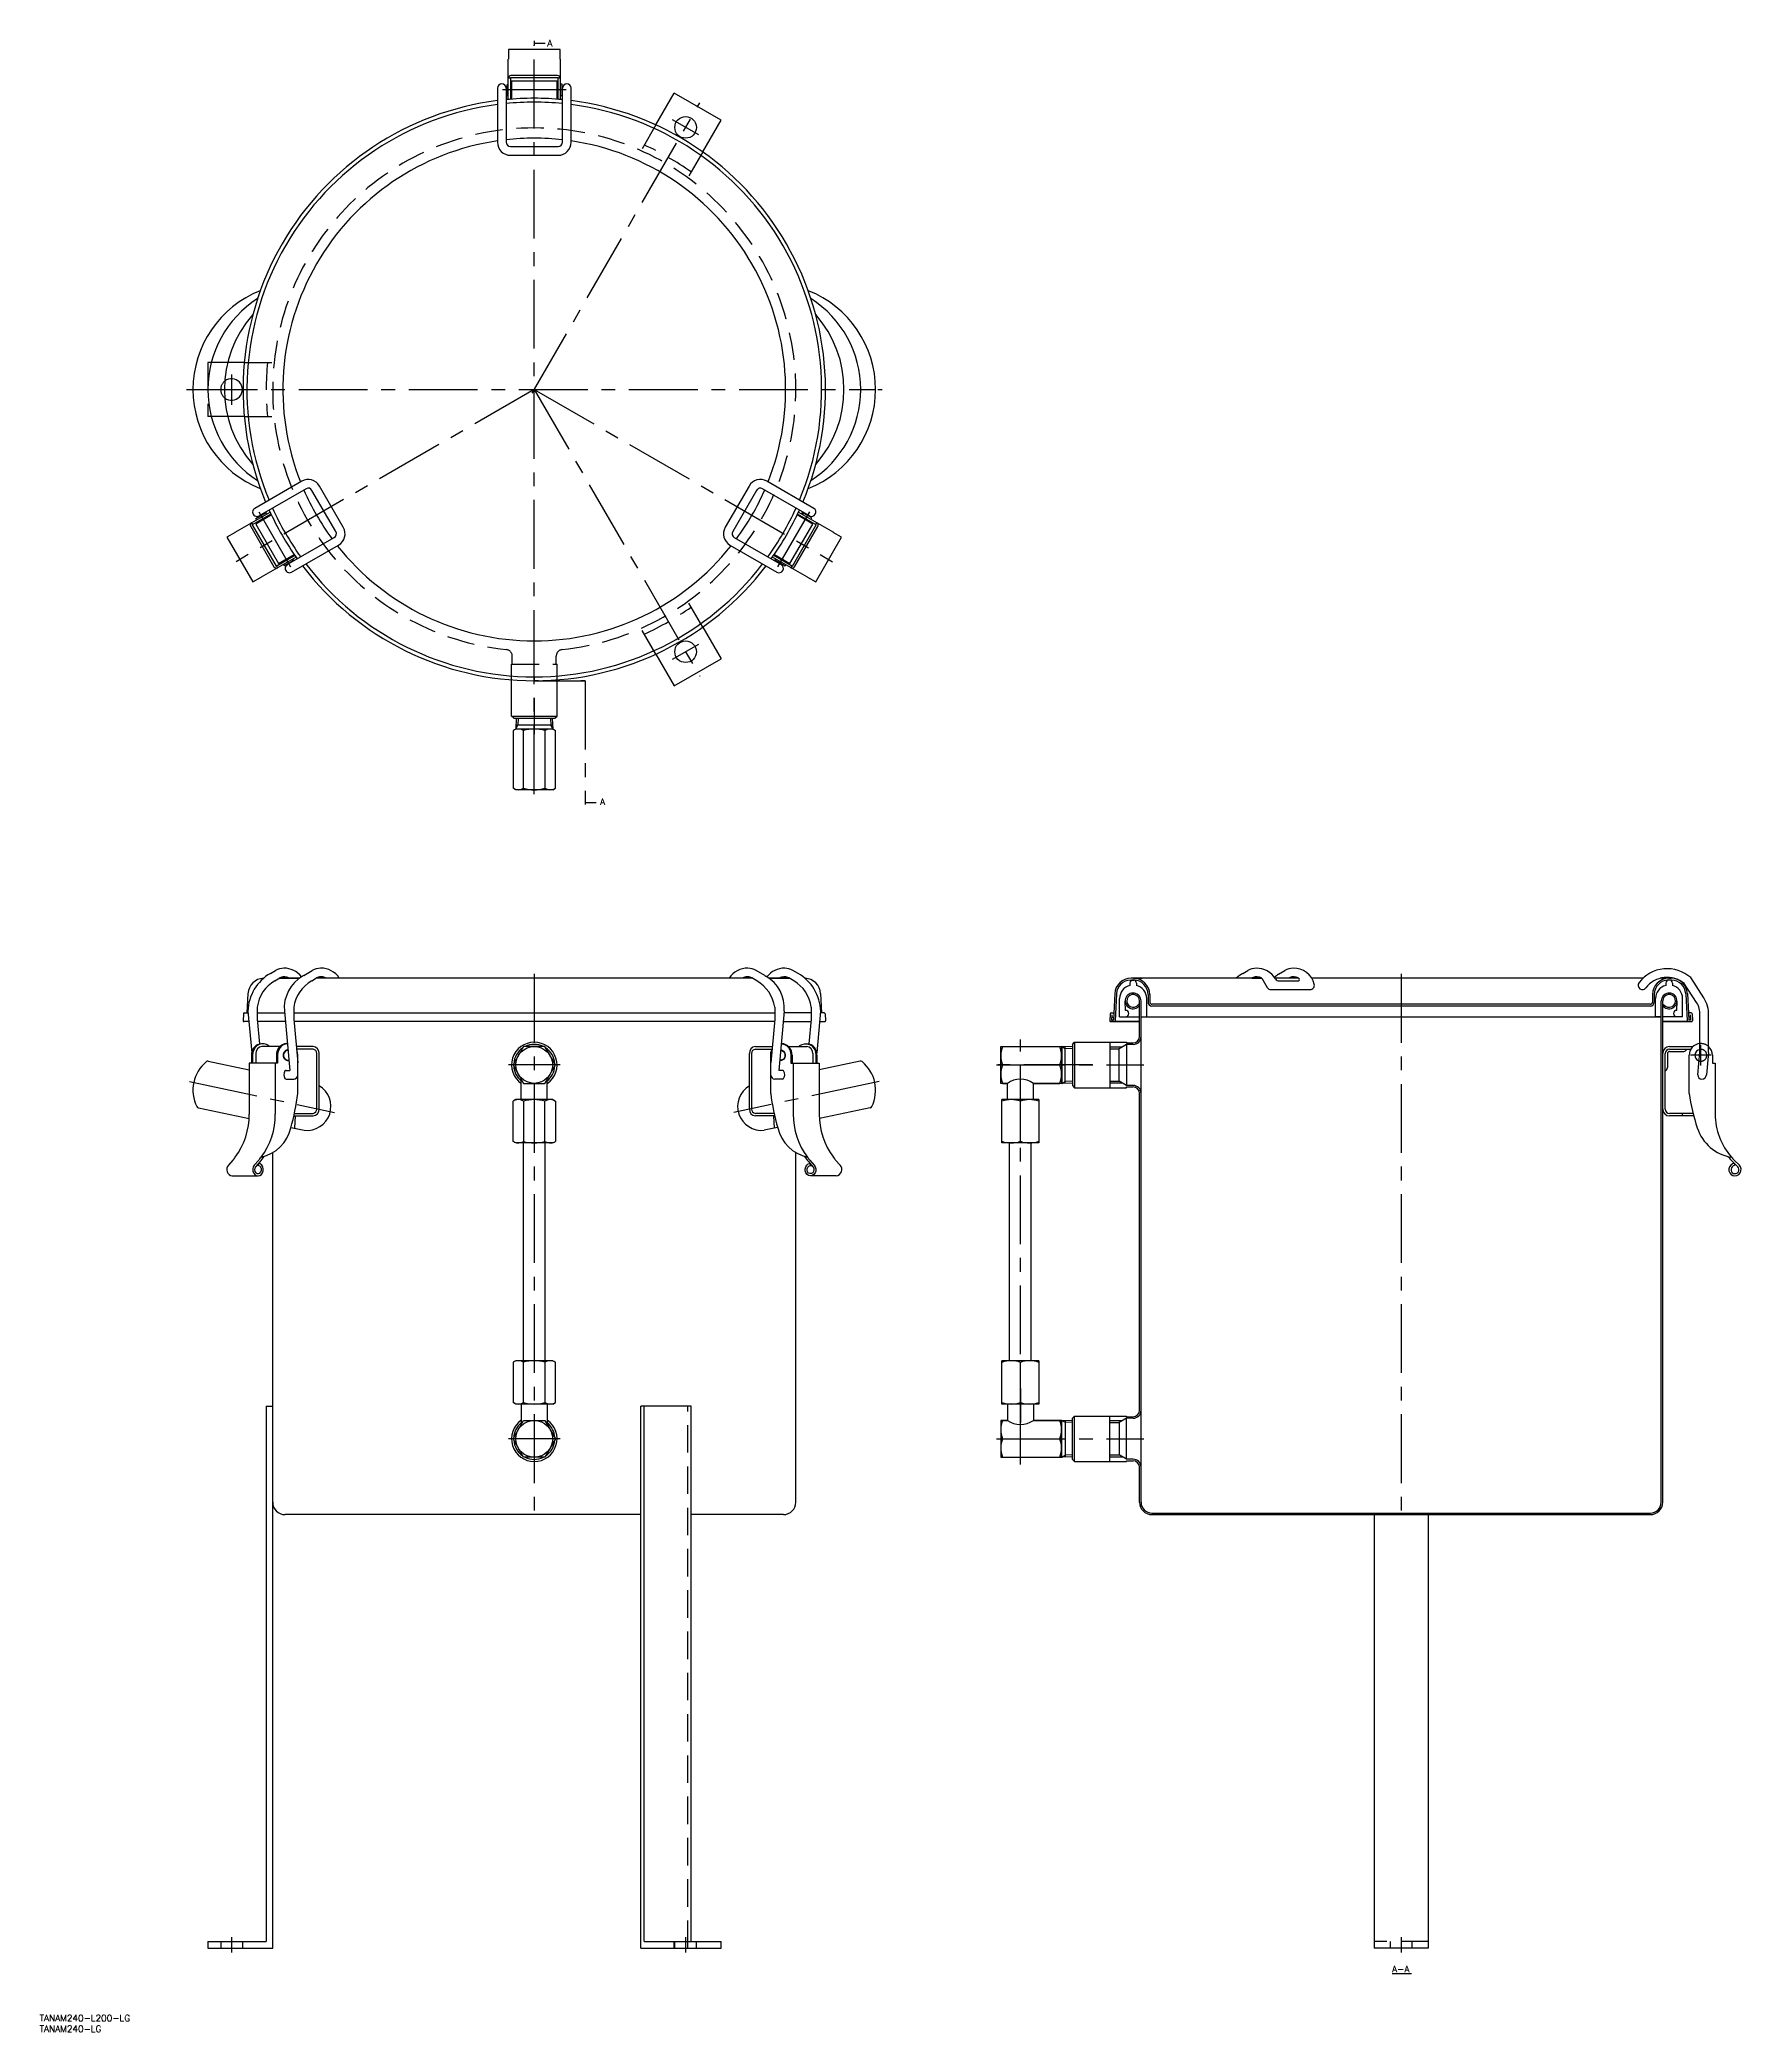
# Model space of a CAD drawing. Extents: x -228 to 557, y -758 to 161.
import ezdxf

# ---------------------------------------------------------------- set-up
doc = ezdxf.new("R2010")
doc.units = 0
doc.linetypes.add('CENTER', pattern=[50.8, 31.75, -6.35, 6.35, -6.35])
doc.linetypes.add('DASHED', pattern=[19.05, 12.7, -6.35])
doc.layers.get('0').update_dxf_attribs({"linetype": 'CONTINUOUS'})
doc.layers.add('CENTER', color=1, linetype='CENTER')
doc.styles.get("Standard").update_dxf_attribs({"font": 'txt.shx', "height": 3, "bigfont": 'bigfont.shx'})

# ---------------------------------------------------------------- blocks, each defined once
blk = doc.blocks.new('*U2')
at = {"color": 7, "linetype": 'CONTINUOUS'}
blk.add_line((395.85, -730.98), (404.85, -730.98), dxfattribs=at)
at = {"color": 137, "linetype": 'CONTINUOUS'}
blk.add_text('A-A', height=3, dxfattribs=at).set_placement((395.85, -730.38))

msp = doc.modelspace()

# ---------------------------------------------------------------- linework, layer by layer
at = {"color": 7, "linetype": 'CONTINUOUS'}
for p, q in [((11.9, 156.9), (-11.9, 156.9)), ((-11.9, 156.9), (-11.9, 152.46)), ((11.9, 152.46), (11.9, 156.9)), ((-12, 133.85), (-12, 152.46)), ((-11.9, 152.46), (-12, 152.46)), ((12, 152.46), (11.9, 152.46)), ((12, 152.46), (12, 133.85)), ((-17, 139.1), (-17, 114.1)), ((-12.7, 139.58), (-13.06, 139.58)), ((-13, 139.1), (-13, 114.1)), ((-12, 140.55), (-12.7, 140.55)), ((-12.7, 140.55), (-12.7, 136.05)), ((-11, 143.7), (-12, 143.7)), ((11, 143.9), (-11, 143.9)), ((-11, 143.9), (-11, 133.94)), ((-10.5, 140.3), (-11, 140.3)), ((10.75, 144.9), (-10.75, 144.9)), ((10.5, 142.3), (-10.5, 142.3)), ((-10.5, 142.3), (-10.5, 133.98)), ((10.5, 133.98), (10.5, 142.3)), ((11, 140.3), (10.5, 140.3)), ((11, 133.94), (11, 143.9)), ((12, 143.7), (11, 143.7)), ((12, 141.05), (12.7, 141.05)), ((12.7, 141.05), (12.7, 135.55)), ((12.7, 139.58), (13.06, 139.58)), ((13, 114.1), (13, 139.1)), ((17, 114.1), (17, 139.1)), ((-12, 135.58), (-13, 135.58)), ((-12.7, 136.05), (-12, 136.05)), ((-10.5, 136.3), (-11, 136.3)), ((11, 136.3), (10.5, 136.3)), ((12.7, 135.55), (12, 135.55)), ((12.7, 135.58), (13, 135.58)), ((56.08, 122.13), (64.52, 136.76)), ((86.18, 124.26), (64.52, 136.76)), ((77.73, 109.63), (86.18, 124.26)), ((-11, 112.1), (11, 112.1)), ((-11, 108.1), (11, 108.1)), ((-133.81, 12.5), (-141.41, 12.5)), ((-133.81, -12.5), (-141.41, -12.5)), ((-107.31, -42.33), (-128.96, -54.83)), ((-105.31, -45.79), (-126.96, -58.29)), ((-88.12, -63.58), (-99.12, -44.52)), ((99.12, -44.52), (88.12, -63.58)), ((126.96, -58.29), (105.31, -45.79)), ((128.96, -54.83), (107.31, -42.33)), ((-91.58, -65.58), (-102.58, -46.52)), ((102.58, -46.52), (91.58, -65.58)), ((-138.04, -65.84), (-121.92, -56.53)), ((-130.86, -63.14), (-120.11, -81.76)), ((-130.45, -61.46), (-129.95, -62.32)), ((-121.49, -57.44), (-130.12, -62.42)), ((-130.12, -62.42), (-119.12, -81.48)), ((-128.5, -59.53), (-123.74, -56.78)), ((-128.15, -60.13), (-128.5, -59.53)), ((-121.28, -57.9), (-128.49, -62.06)), ((-128.49, -62.06), (-117.99, -80.24)), ((-127.23, -58.79), (-127.41, -58.48)), ((-127, -60.62), (-126.75, -61.06)), ((-123.77, -56.79), (-123.92, -56.53)), ((-123.74, -56.78), (-123.39, -57.38)), ((-123.54, -58.62), (-123.29, -59.06)), ((117.99, -80.24), (128.49, -62.06)), ((119.12, -81.48), (130.12, -62.42)), ((120.11, -81.76), (130.86, -63.14)), ((128.49, -62.06), (121.28, -57.9)), ((130.12, -62.42), (121.49, -57.44)), ((121.92, -56.53), (138.04, -65.84)), ((123.29, -59.06), (123.54, -58.62)), ((123.42, -57.4), (123.92, -56.53)), ((124.17, -57.03), (123.82, -57.63)), ((128.07, -59.28), (124.17, -57.03)), ((126.75, -61.06), (127, -60.62)), ((127.23, -58.79), (127.41, -58.48)), ((127.72, -59.88), (128.07, -59.28)), ((129.95, -62.32), (130.45, -61.46)), ((-137.99, -65.92), (-141.83, -68.14)), ((-141.83, -68.14), (-129.93, -88.76)), ((-138.04, -65.84), (-137.99, -65.92)), ((-113.96, -80.81), (-92.31, -68.31)), ((-111.96, -84.27), (-90.31, -71.77)), ((90.31, -71.77), (111.96, -84.27)), ((92.31, -68.31), (113.96, -80.81)), ((129.93, -88.76), (141.83, -68.14)), ((141.83, -68.14), (137.99, -65.92)), ((-109.92, -77.32), (-126.04, -86.62)), ((-119.12, -81.48), (-110.49, -76.49)), ((-118.95, -81.38), (-118.45, -82.24)), ((-117.99, -80.24), (-110.78, -76.08)), ((-116.25, -79.24), (-116, -79.68)), ((-115.72, -80.67), (-115.37, -81.27)), ((-115.37, -81.27), (-111.47, -79.02)), ((-114.53, -80.79), (-114.35, -81.1)), ((-112.79, -77.24), (-112.54, -77.68)), ((-111.47, -79.02), (-111.82, -78.42)), ((-111.42, -78.18), (-110.92, -79.05)), ((126.04, -86.62), (109.92, -77.32)), ((110.49, -76.49), (119.12, -81.48)), ((110.78, -76.08), (117.99, -80.24)), ((111.07, -78.79), (110.92, -79.05)), ((111.04, -78.77), (111.39, -78.17)), ((115.8, -81.52), (111.04, -78.77)), ((112.54, -77.68), (112.79, -77.24)), ((114.53, -80.79), (114.35, -81.1)), ((116.15, -80.92), (115.8, -81.52)), ((116, -79.68), (116.25, -79.24)), ((118.45, -82.24), (118.95, -81.38)), ((-129.93, -88.76), (-126.09, -86.54)), ((-126.09, -86.54), (-126.04, -86.62)), ((126.04, -86.62), (126.09, -86.54)), ((126.09, -86.54), (129.93, -88.76)), ((77.73, -109.63), (86.18, -124.26)), ((56.08, -122.13), (64.52, -136.76)), ((64.52, -136.76), (86.18, -124.26)), ((-10.5, -150.7), (-10.5, -133.98)), ((10.5, -150.7), (10.5, -133.98)), ((-9.5, -151.7), (-10.5, -150.7)), ((-10.5, -150.7), (10.5, -150.7)), ((-9.5, -151.7), (9.5, -151.7)), ((-8.33, -151.7), (-8.5, -156.54)), ((8.44, -154.96), (-8.44, -154.96)), ((8.33, -151.7), (8.5, -156.54)), ((9.5, -151.7), (10.5, -150.7)), ((-8.58, -156.7), (-9.81, -157.41)), ((-9.81, -157.41), (-9.81, -183.99)), ((8.58, -156.7), (-8.58, -156.7)), ((-8.5, -156.7), (-8.5, -156.54)), ((-8.5, -156.54), (8.5, -156.54)), ((-4.91, -183.99), (-4.91, -157.41)), ((4.91, -157.41), (4.91, -183.99)), ((8.5, -156.7), (8.5, -156.54)), ((8.58, -156.7), (9.81, -157.41)), ((9.81, -183.99), (9.81, -157.41)), ((-8.58, -184.7), (-9.81, -183.99)), ((8.58, -184.7), (-8.58, -184.7)), ((8.58, -184.7), (9.81, -183.99)), ((-121.72, -269.41), (-119.36, -268.09)), ((-119.71, -272.86), (-117.44, -271.54)), ((-119.71, -272.86), (-117.44, -271.54)), ((-108.43, -271.68), (-117.66, -271.68)), ((-108.43, -271.68), (-117.66, -271.68)), ((-117.66, -271.68), (-108.43, -271.68)), ((-108.43, -271.68), (-117.66, -271.68)), ((-117.66, -271.68), (-108.43, -271.68)), ((-108.43, -271.68), (-117.66, -271.68)), ((-106.39, -270.38), (-106.91, -270.68)), ((-106.39, -270.38), (-106.91, -270.68)), ((-106.39, -270.38), (-102.45, -268.09)), ((-106.39, -270.38), (-102.45, -268.09)), ((-102.71, -272.86), (-100.44, -271.54)), ((-102.71, -272.86), (-100.44, -271.54)), ((100.58, -271.68), (-100.66, -271.68)), ((102.71, -272.86), (100.44, -271.54)), ((102.71, -272.86), (100.44, -271.54)), ((106.39, -270.38), (102.45, -268.09)), ((106.39, -270.38), (102.45, -268.09)), ((106.39, -270.38), (106.91, -270.68)), ((106.39, -270.38), (106.91, -270.68)), ((108.43, -271.68), (117.66, -271.68)), ((108.43, -271.68), (117.66, -271.68)), ((108.43, -271.68), (117.66, -271.68)), ((117.66, -271.68), (108.43, -271.68)), ((108.43, -271.68), (117.66, -271.68)), ((117.66, -271.68), (108.43, -271.68)), ((119.71, -272.86), (117.44, -271.54)), ((119.71, -272.86), (117.44, -271.54)), ((121.72, -269.41), (119.36, -268.09)), ((274.85, -273.98), (274.85, -274.98)), ((275.21, -272.48), (276.66, -272.48)), ((335.73, -271.68), (275.36, -271.68)), ((276.5, -271.68), (275.36, -271.68)), ((276.5, -271.68), (280.44, -271.68)), ((277.85, -273.98), (277.85, -274.98)), ((327.02, -269.41), (329.29, -268.09)), ((327.02, -269.41), (329.29, -268.09)), ((331.08, -271.68), (331.3, -271.54)), ((335.73, -271.68), (331.08, -271.68)), ((335.73, -271.68), (331.08, -271.68)), ((335.73, -271.68), (331.08, -271.68)), ((331.08, -271.68), (335.73, -271.68)), ((335.73, -271.68), (331.08, -271.68)), ((335.73, -271.68), (331.08, -271.68)), ((335.73, -271.68), (338.26, -275.92)), ((352.73, -271.68), (341.85, -271.68)), ((343.34, -269.8), (346.29, -268.09)), ((343.34, -269.8), (346.29, -268.09)), ((343.72, -272.9), (352.58, -272.9)), ((352.73, -271.68), (353, -272.14)), ((511.59, -271.68), (358.78, -271.68)), ((523.5, -271.68), (519.56, -271.68)), ((522.15, -273.98), (522.15, -274.98)), ((524.79, -272.48), (523.34, -272.48)), ((523.5, -271.68), (524.64, -271.68)), ((525.15, -273.98), (525.15, -274.98)), ((536.3, -282.82), (530.61, -274.06)), ((539.65, -280.64), (533.65, -271.4)), ((-132.13, -278.78), (-132.6, -287.68)), ((132.13, -278.78), (132.6, -287.68)), ((267.87, -278.78), (267.23, -290.88)), ((267.87, -278.78), (267.23, -290.88)), ((268.67, -278.82), (268.01, -291.29)), ((268.67, -278.82), (268.01, -291.29)), ((270.1, -289.48), (270.1, -281.04)), ((272.85, -286.48), (272.7, -282.25)), ((279.3, -284.28), (278.73, -283.86)), ((279.3, -298.53), (279.3, -281.81)), ((280, -513.48), (280, -282.13)), ((282.6, -289.47), (282.6, -281.04)), ((283.2, -279.17), (283.2, -282.67)), ((284, -279.18), (284, -282.68)), ((515, -283.68), (285, -283.68)), ((515, -284.48), (285, -284.48)), ((339.98, -276.9), (341.11, -276.9)), ((340.54, -276.9), (357.99, -276.9)), ((356.98, -276.9), (357.99, -276.9)), ((516, -279.18), (516, -282.68)), ((516.8, -279.17), (516.8, -282.67)), ((517.4, -289.47), (517.4, -281.04)), ((520, -513.48), (520, -282.13)), ((520.7, -513.48), (520.7, -282.13)), ((520.7, -284.28), (521.27, -283.86)), ((527.15, -286.48), (527.3, -282.25)), ((529.9, -289.48), (529.9, -281.04)), ((531.33, -278.82), (531.99, -291.29)), ((531.33, -278.82), (531.99, -291.29)), ((532.13, -278.78), (532.77, -290.88)), ((532.13, -278.78), (532.77, -290.88)), ((-134.22, -288.06), (-134.39, -291.26)), ((-131.7, -291.68), (-133.99, -291.68)), ((-133.82, -287.68), (-132.07, -287.68)), ((-132.15, -286.83), (-130.38, -306.02)), ((-127.82, -285), (-127.82, -290.55)), ((-127.82, -287.68), (-115.23, -287.68)), ((-127.82, -290.55), (-126.75, -302)), ((-114.86, -291.68), (-127.71, -291.68)), ((-115.3, -286.83), (-112.78, -314.19)), ((-110.97, -285), (-110.97, -290.55)), ((-110.97, -287.68), (111.08, -287.68)), ((-110.97, -290.55), (-109.09, -310.72)), ((110.78, -291.68), (-110.87, -291.68)), ((110.97, -290.55), (109.09, -310.72)), ((110.97, -285), (110.97, -290.55)), ((115.3, -286.83), (112.78, -314.19)), ((114.86, -291.68), (127.71, -291.68)), ((127.82, -287.68), (115.23, -287.68)), ((127.82, -290.55), (126.75, -302)), ((127.82, -285), (127.82, -290.55)), ((132.15, -286.83), (130.38, -306.02)), ((131.7, -291.68), (133.99, -291.68)), ((133.82, -287.68), (132.07, -287.68)), ((134.22, -288.06), (134.39, -291.26)), ((265.78, -288.06), (265.61, -291.26)), ((265.78, -288.06), (265.61, -291.26)), ((279.3, -291.68), (266.01, -291.68)), ((266.01, -291.68), (279.3, -291.68)), ((266.18, -287.68), (267.4, -287.68)), ((266.18, -287.68), (266.98, -287.68)), ((266.56, -288.48), (266.43, -290.88)), ((266.56, -288.48), (266.43, -290.88)), ((266.43, -290.88), (267.23, -290.88)), ((266.43, -290.88), (267.23, -290.88)), ((266.5, -289.68), (267.3, -289.68)), ((266.5, -289.68), (267.3, -289.68)), ((270.1, -289.48), (279.3, -289.48)), ((280, -289.47), (282.6, -289.47)), ((280, -289.48), (520, -289.48)), ((520, -289.47), (517.4, -289.47)), ((529.9, -289.48), (520.7, -289.48)), ((533.99, -291.68), (520.7, -291.68)), ((520.7, -291.68), (533.99, -291.68)), ((533.82, -287.68), (532.6, -287.68)), ((533.5, -289.68), (532.7, -289.68)), ((533.5, -289.68), (532.7, -289.68)), ((533.57, -290.88), (532.77, -290.88)), ((533.57, -290.88), (532.77, -290.88)), ((533.82, -287.68), (533.02, -287.68)), ((533.44, -288.48), (533.57, -290.88)), ((533.44, -288.48), (533.57, -290.88)), ((534.22, -288.06), (534.39, -291.26)), ((534.22, -288.06), (534.39, -291.26)), ((537.91, -305.81), (537.91, -288.62)), ((541.9, -305.95), (541.9, -288.76)), ((-117.38, -303.22), (-125.71, -303.22)), ((-102.05, -303.22), (-109.79, -303.22)), ((-4.91, -303.18), (-9.81, -311.68)), ((4.91, -303.18), (-4.91, -303.18)), ((9.81, -311.68), (4.91, -303.18)), ((102.05, -303.22), (109.79, -303.22)), ((117.38, -303.22), (125.71, -303.22)), ((215.3, -320.18), (215.3, -303.18)), ((215.3, -303.18), (243.46, -303.18)), ((243.3, -303.18), (243.3, -320.18)), ((243.46, -303.18), (243.46, -320.18)), ((248.3, -303.35), (243.46, -303.18)), ((245.04, -320.12), (245.04, -303.23)), ((248.3, -302.18), (249.3, -301.18)), ((248.3, -302.18), (248.3, -321.18)), ((249.3, -301.18), (273.3, -301.18)), ((249.3, -301.18), (249.3, -322.18)), ((265.61, -301.18), (265.61, -322.18)), ((273.3, -302.23), (269.88, -304.2)), ((273.3, -301.18), (273.3, -301.53)), ((273.3, -301.53), (276.3, -301.53)), ((276.3, -302.23), (273.3, -302.23)), ((273.3, -302.23), (273.3, -321.13)), ((523.9, -303.22), (534.67, -303.22)), ((-150.44, -309.91), (-131.49, -313.94)), ((-119.49, -310.82), (-131.49, -310.82)), ((-131.49, -310.82), (-131.49, -334.36)), ((-130.45, -307.22), (-130.45, -310.82)), ((-129.95, -307.22), (-129.95, -310.82)), ((-128.49, -306.42), (-128.49, -310.82)), ((-119.49, -310.82), (-119.49, -334.36)), ((-118.45, -310.82), (-119.49, -310.82)), ((-118.95, -307.22), (-118.95, -310.82)), ((-118.45, -307.22), (-118.45, -310.82)), ((-114.04, -309.56), (-113.2, -309.56)), ((-113.77, -309.47), (-113.21, -309.47)), ((-102.05, -304.42), (-109.68, -304.42)), ((-109.09, -324.82), (-109.09, -307.22)), ((-100.32, -332.02), (-100.32, -306.42)), ((-99.28, -332.02), (-99.28, -306.42)), ((-9.81, -311.68), (-4.91, -320.18)), ((4.91, -320.18), (9.81, -311.68)), ((99.28, -332.02), (99.28, -306.42)), ((100.32, -332.02), (100.32, -306.42)), ((102.05, -304.42), (109.68, -304.42)), ((109.09, -324.82), (109.09, -307.22)), ((114.04, -309.56), (113.2, -309.56)), ((113.77, -309.47), (113.21, -309.47)), ((118.45, -307.22), (118.45, -310.82)), ((118.45, -310.82), (119.49, -310.82)), ((118.95, -307.22), (118.95, -310.82)), ((119.49, -310.82), (119.49, -334.36)), ((119.49, -310.82), (131.49, -310.82)), ((128.49, -306.42), (128.49, -310.82)), ((129.95, -307.22), (129.95, -310.82)), ((130.45, -307.22), (130.45, -310.82)), ((150.44, -309.91), (131.49, -313.94)), ((131.49, -310.82), (131.49, -334.36)), ((216.01, -311.68), (242.59, -311.68)), ((265.61, -304.2), (269.88, -304.2)), ((269.88, -319.15), (269.88, -304.2)), ((520.7, -332.02), (520.7, -306.42)), ((521.9, -332.02), (521.9, -306.42)), ((522.9, -306.42), (522.9, -312.92)), ((523.9, -304.42), (533.68, -304.42)), ((523.9, -305.42), (530.4, -305.42)), ((532.9, -324.82), (532.9, -307.22)), ((536.85, -316.19), (537.91, -305.81)), ((541.9, -305.95), (540.85, -316.26)), ((543.7, -307.22), (543.7, -310.82)), ((543.7, -310.82), (544.9, -310.82)), ((544.9, -310.82), (544.9, -334.36)), ((-114.48, -318.19), (-111.02, -318.19)), ((-114.47, -314.19), (-112.78, -314.19)), ((-6, -327.68), (-6, -318.28)), ((-4.91, -320.18), (4.91, -320.18)), ((6, -327.68), (6, -318.28)), ((114.48, -318.19), (111.02, -318.19)), ((114.47, -314.19), (112.78, -314.19)), ((218.3, -320.18), (215.3, -320.18)), ((216.01, -320.18), (218.3, -320.18)), ((218.3, -327.68), (218.3, -320.18)), ((230.3, -327.68), (230.3, -320.18)), ((230.3, -320.18), (242.59, -320.18)), ((243.46, -320.18), (230.3, -320.18)), ((248.3, -320.01), (243.46, -320.18)), ((248.3, -321.18), (249.3, -322.18)), ((265.61, -319.15), (269.88, -319.15)), ((273.3, -321.13), (269.88, -319.15)), ((276.3, -321.13), (273.3, -321.13)), ((-8.58, -327.68), (-9.81, -328.39)), ((-9.81, -346.96), (-9.81, -328.39)), ((8.58, -327.68), (-8.58, -327.68)), ((-4.91, -328.39), (-4.91, -346.96)), ((4.91, -346.96), (4.91, -328.39)), ((8.58, -327.68), (9.81, -328.39)), ((9.81, -328.39), (9.81, -346.96)), ((215.8, -347.68), (215.8, -327.68)), ((232.8, -327.68), (215.8, -327.68)), ((224.3, -346.92), (224.3, -328.44)), ((232.8, -327.68), (232.8, -347.68)), ((249.3, -322.18), (273.3, -322.18)), ((273.3, -321.83), (276.3, -321.83)), ((273.3, -322.18), (273.3, -321.83)), ((279.3, -332.32), (279.3, -324.83)), ((279.3, -471.03), (279.3, -324.83)), ((-155.01, -331.43), (-131.54, -336.42)), ((-110.96, -335.22), (-102.05, -335.22)), ((-110.69, -334.02), (-102.05, -334.02)), ((-110.37, -335.22), (-110.67, -340.85)), ((110.69, -334.02), (102.05, -334.02)), ((110.96, -335.22), (102.05, -335.22)), ((110.37, -335.22), (110.67, -340.85)), ((155.01, -331.43), (131.54, -336.42)), ((534.75, -334.02), (523.9, -334.02)), ((535.06, -335.22), (523.9, -335.22)), ((529.7, -334.02), (529.7, -335.22)), ((-112.3, -340.51), (-106.15, -341.82)), ((-112.22, -340.52), (-106.15, -341.82)), ((-8.58, -347.68), (-9.81, -346.96)), ((8.58, -347.68), (-8.58, -347.68)), ((-5, -448.18), (-5, -347.68)), ((5, -448.18), (5, -347.68)), ((8.58, -347.68), (9.81, -346.96)), ((112.3, -340.51), (106.15, -341.82)), ((112.22, -340.52), (106.15, -341.82)), ((232.8, -347.68), (215.8, -347.68)), ((219.3, -448.18), (219.3, -347.68)), ((229.3, -448.18), (229.3, -347.68)), ((-139.05, -355.58), (-141.11, -357.96)), ((-138.04, -354.28), (-137.99, -354.28)), ((-127.15, -355.58), (-129.21, -357.96)), ((-126.53, -356.28), (-128.59, -358.66)), ((-127.33, -358.13), (-128.13, -358.13)), ((-127.26, -357.13), (-127.33, -358.13)), ((-127.26, -357.13), (-127.27, -357.13)), ((-126.04, -354.28), (-126.09, -354.28)), ((-120.7, -690.68), (-120.7, -352.11)), ((-120.7, -719.18), (-120.7, -352.16)), ((120.7, -513.48), (120.7, -352.16)), ((126.04, -354.28), (126.09, -354.28)), ((126.53, -356.28), (128.59, -358.66)), ((127.15, -355.58), (129.21, -357.96)), ((127.26, -357.13), (127.33, -358.13)), ((127.26, -357.13), (127.27, -357.13)), ((127.33, -358.13), (128.13, -358.13)), ((138.04, -354.28), (137.99, -354.28)), ((139.05, -355.58), (141.11, -357.96)), ((552.98, -356.28), (555.36, -358.66)), ((553.69, -355.58), (556.07, -357.96)), ((553.82, -357.13), (553.89, -358.13)), ((-139.36, -362.82), (-127.43, -362.82)), ((139.36, -362.82), (127.43, -362.82)), ((-8.58, -448.18), (-9.81, -448.89)), ((-9.81, -448.89), (-9.81, -467.46)), ((8.58, -448.18), (-8.58, -448.18)), ((-4.91, -467.46), (-4.91, -448.89)), ((4.91, -448.89), (4.91, -467.46)), ((8.58, -448.18), (9.81, -448.89)), ((9.81, -467.46), (9.81, -448.89)), ((215.8, -468.18), (215.8, -448.18)), ((232.8, -448.18), (215.8, -448.18)), ((224.3, -467.42), (224.3, -448.94)), ((232.8, -448.18), (232.8, -468.18)), ((-8.58, -468.18), (-9.81, -467.46)), ((8.58, -468.18), (-8.58, -468.18)), ((-6, -468.18), (-6, -477.57)), ((6, -468.18), (6, -477.57)), ((8.58, -468.18), (9.81, -467.46)), ((232.8, -468.18), (215.8, -468.18)), ((218.3, -468.18), (218.3, -475.68)), ((230.3, -468.18), (230.3, -475.68)), ((-123.7, -469.18), (-123.7, -716.18)), ((-123.7, -469.18), (-120.7, -469.18)), ((-9.81, -484.18), (-4.91, -475.68)), ((-4.91, -475.68), (4.91, -475.68)), ((4.91, -475.68), (9.81, -484.18)), ((49.2, -719.18), (49.2, -469.18)), ((72.39, -469.18), (49.2, -469.18)), ((50.74, -716.18), (50.74, -469.18)), ((72.39, -716.18), (72.39, -469.18)), ((215.3, -475.68), (215.3, -492.68)), ((218.3, -475.68), (215.3, -475.68)), ((216.01, -475.68), (218.3, -475.68)), ((230.3, -475.68), (242.59, -475.68)), ((243.46, -475.68), (230.3, -475.68)), ((243.3, -475.68), (243.3, -492.68)), ((243.3, -475.68), (243.3, -492.68)), ((243.3, -475.68), (243.3, -492.68)), ((243.3, -492.68), (243.3, -475.68)), ((243.3, -492.68), (243.3, -475.68)), ((243.46, -492.68), (243.46, -475.68)), ((248.3, -475.85), (243.46, -475.68)), ((243.46, -492.68), (243.46, -475.68)), ((248.3, -475.85), (243.46, -475.68)), ((245.04, -475.73), (245.04, -492.62)), ((245.04, -475.73), (245.04, -492.62)), ((248.3, -474.68), (249.3, -473.68)), ((248.3, -493.68), (248.3, -474.68)), ((248.3, -493.68), (248.3, -474.68)), ((249.3, -473.68), (273.3, -473.68)), ((249.3, -494.68), (249.3, -473.68)), ((265.61, -494.68), (265.61, -473.68)), ((265.61, -476.7), (269.88, -476.7)), ((273.3, -474.73), (269.88, -476.7)), ((269.88, -476.7), (269.88, -491.65)), ((273.3, -473.68), (273.3, -474.03)), ((273.3, -474.03), (276.3, -474.03)), ((276.3, -474.73), (273.3, -474.73)), ((273.3, -493.63), (273.3, -474.73)), ((-4.91, -492.68), (-9.81, -484.18)), ((9.81, -484.18), (4.91, -492.68)), ((216.01, -484.18), (242.59, -484.18)), ((4.91, -492.68), (-4.91, -492.68)), ((215.3, -492.68), (243.46, -492.68)), ((248.3, -492.51), (243.46, -492.68)), ((248.3, -492.51), (243.46, -492.68)), ((248.3, -493.68), (249.3, -494.68)), ((249.3, -494.68), (273.3, -494.68)), ((265.61, -491.65), (269.88, -491.65)), ((273.3, -493.63), (269.88, -491.65)), ((276.3, -493.63), (273.3, -493.63)), ((273.3, -494.33), (276.3, -494.33)), ((273.3, -494.68), (273.3, -494.33)), ((279.3, -513.48), (279.3, -497.33)), ((49.2, -519.18), (-115, -519.18)), ((115, -519.18), (72.39, -519.18)), ((285, -518.48), (515, -518.48)), ((285, -519.18), (515, -519.18)), ((387.5, -519.18), (387.5, -719.18)), ((412.5, -519.18), (412.5, -719.18)), ((-150.7, -716.18), (-123.7, -716.18)), ((-150.7, -716.18), (-150.7, -719.18)), ((50.74, -716.18), (86.18, -716.18)), ((64.52, -719.18), (64.52, -716.18)), ((86.18, -719.18), (86.18, -716.18)), ((-150.7, -719.18), (-120.7, -719.18)), ((49.2, -719.18), (86.18, -719.18)), ((412.5, -719.18), (387.5, -719.18))]:
    msp.add_line(p, q, dxfattribs=at)
at = {"color": 3, "linetype": 'DASHED'}
for p, q in [((56.08, 122.13), (49.2, 110.22)), ((77.73, 109.63), (70.85, 97.72)), ((-150.7, 12.5), (-150.7, -12.5)), ((-141.41, 12.5), (-150.7, 12.5)), ((-133.81, 12.5), (-120.05, 12.5)), ((-141.41, -12.5), (-150.7, -12.5)), ((-133.81, -12.5), (-120.05, -12.5)), ((77.73, -109.63), (70.85, -97.72)), ((56.08, -122.13), (49.2, -110.22)), ((-10.5, -133.98), (-10.5, -126.7)), ((-10.5, -126.7), (10.5, -126.7)), ((-10.15, -126.7), (-10.15, -123)), ((10.15, -126.7), (10.15, -123)), ((10.5, -133.98), (10.5, -126.7)), ((-8.5, -156.54), (-7.59, -154.96)), ((-7.47, -151.7), (-7.59, -154.96)), ((7.48, -151.7), (7.59, -154.96)), ((8.5, -156.54), (7.59, -154.96)), ((243.46, -303.18), (245.04, -304.09)), ((265.61, -303.35), (271.36, -303.35)), ((248.3, -304.2), (245.04, -304.09)), ((243.46, -320.18), (245.04, -319.27)), ((248.3, -319.15), (245.04, -319.27)), ((271.36, -320.01), (265.61, -320.01)), ((70.85, -719.18), (70.85, -469.18)), ((243.46, -475.68), (245.04, -476.59)), ((243.46, -475.68), (245.04, -476.59)), ((248.3, -476.7), (245.04, -476.59)), ((248.3, -476.7), (245.04, -476.59)), ((271.36, -475.85), (265.61, -475.85)), ((243.46, -492.68), (245.04, -491.77)), ((243.46, -492.68), (245.04, -491.77)), ((248.3, -491.65), (245.04, -491.77)), ((248.3, -491.65), (245.04, -491.77)), ((265.61, -492.51), (271.36, -492.51)), ((-144.7, -716.18), (-144.7, -719.18)), ((-134.7, -716.18), (-134.7, -719.18)), ((64.85, -719.18), (64.85, -716.18)), ((74.85, -719.18), (74.85, -716.18)), ((412.5, -716.18), (387.5, -716.18)), ((395, -716.18), (395, -719.18)), ((405, -716.18), (405, -719.18))]:
    msp.add_line(p, q, dxfattribs=at)
at = {"color": 7, "linetype": 'CONTINUOUS', "flags": 128}
for points in [[(-122.13, -303.22), (-122.61, -302.78), (-123.61, -302.17), (-124.71, -301.86), (-125.84, -301.86), (-126.93, -302.17), (-127.93, -302.78), (-128.77, -303.64), (-129.41, -304.71), (-129.81, -305.93), (-129.95, -307.22)], [(-113.93, -301.74), (-115.43, -302.17), (-116.43, -302.78), (-117.27, -303.64), (-117.91, -304.71), (-118.31, -305.93), (-118.45, -307.22)], [(113.93, -301.74), (115.43, -302.17), (116.43, -302.78), (117.27, -303.64), (117.91, -304.71), (118.31, -305.93), (118.45, -307.22)], [(122.13, -303.22), (122.61, -302.78), (123.61, -302.17), (124.71, -301.86), (125.84, -301.86), (126.93, -302.17), (127.93, -302.78), (128.77, -303.64), (129.41, -304.71), (129.81, -305.93), (129.95, -307.22)], [(-113.64, -304.84), (-114.34, -304.91), (-115.02, -305.31), (-115.54, -305.96), (-115.81, -306.78), (-115.81, -307.66), (-115.54, -308.48), (-115.02, -309.14), (-114.34, -309.53), (-114.04, -309.56)], [(-113.63, -304.95), (-114.3, -305.06), (-114.95, -305.43), (-115.43, -306.04), (-115.69, -306.81), (-115.69, -307.63), (-115.43, -308.41), (-114.95, -309.02), (-114.3, -309.39), (-113.77, -309.47)], [(-109.09, -307.22), (-109.23, -305.93), (-109.63, -304.71), (-109.66, -304.67)], [(109.09, -307.22), (109.23, -305.93), (109.63, -304.71), (109.66, -304.67)], [(113.63, -304.95), (114.3, -305.06), (114.95, -305.43), (115.43, -306.04), (115.69, -306.81), (115.69, -307.63), (115.43, -308.41), (114.95, -309.02), (114.3, -309.39), (113.77, -309.47)], [(113.64, -304.84), (114.34, -304.91), (115.02, -305.31), (115.54, -305.96), (115.81, -306.78), (115.81, -307.66), (115.54, -308.48), (115.02, -309.14), (114.34, -309.53), (114.04, -309.56)], [(-129.21, -357.96), (-129.69, -358.74), (-129.91, -359.66), (-129.86, -360.62), (-129.54, -361.51), (-128.98, -362.22), (-128.25, -362.67), (-127.43, -362.82), (-126.61, -362.65), (-125.89, -362.17), (-125.35, -361.44), (-125.04, -360.55), (-125.02, -359.59), (-125.26, -358.67), (-125.76, -357.9), (-126.45, -357.37), (-127.26, -357.13)], [(-128.59, -358.66), (-128.96, -359.3), (-129.06, -360.06), (-128.89, -360.8), (-128.48, -361.4), (-127.89, -361.75), (-127.23, -361.8), (-126.61, -361.54), (-126.13, -361.01), (-125.88, -360.3), (-125.9, -359.54), (-126.19, -358.85), (-126.69, -358.35), (-127.33, -358.13)], [(129.21, -357.96), (129.69, -358.74), (129.91, -359.66), (129.86, -360.62), (129.54, -361.51), (128.98, -362.22), (128.25, -362.67), (127.43, -362.82), (126.61, -362.65), (125.89, -362.17), (125.35, -361.44), (125.04, -360.55), (125.02, -359.59), (125.26, -358.67), (125.76, -357.9), (126.45, -357.37), (127.26, -357.13)], [(128.59, -358.66), (128.96, -359.3), (129.06, -360.06), (128.89, -360.8), (128.48, -361.4), (127.89, -361.75), (127.23, -361.8), (126.61, -361.54), (126.13, -361.01), (125.88, -360.3), (125.9, -359.54), (126.19, -358.85), (126.69, -358.35), (127.33, -358.13)]]:
    msp.add_lwpolyline(points, dxfattribs=at)
at = {"color": 7}
for points in [[(0, 159.9, 0), (5, 159.9, 0)], [(23.51, -190.55, 0), (28.51, -190.55, 0)]]:
    msp.add_polyline3d(points, dxfattribs=at)
at = {"color": 7, "linetype": 'CONTINUOUS'}
for centre, radius in [((69.85, 120.98), 5), ((69.85, -120.98), 5), ((0, -311.68), 8.5), ((0, -484.18), 8.5)]:
    msp.add_circle(centre, radius, dxfattribs=at)
for centre, radius, start, end in [((-15, 139.1), 2, 360, 180), ((-10.75, 143.65), 1.25, 90, 180), ((10.75, 143.65), 1.25, 0, 90), ((15, 139.1), 2, 0, 180), ((0, 0), 134.39, 97.26735, 202.73265), ((0, 0), 132.6, 97.36601, 202.63399), ((0, 0), 134.39, 84.44882, 95.55118), ((0, 0), 132.6, 84.37363, 95.62637), ((0, 0), 134.39, 337.26735, 82.73265), ((0, 0), 132.6, 337.36601, 82.63399), ((0, 0), 116, 98.42715, 201.57285), ((-11, 114.1), 6, 180, 270), ((0, 0), 116, 83.5654, 96.4346), ((-11, 114.1), 2, 180, 270), ((11, 114.1), 2, 270, 0), ((11, 114.1), 6, 270, 0), ((0, 0), 116, 338.42715, 81.57285), ((-108.49, 0), 49.01, 111.44449, 248.55551), ((-100.85, 0), 49.79, 122.58691, 237.41309), ((108.49, 0), 49.01, 291.44449, 68.55551), ((100.85, 0), 49.79, 302.58691, 57.41309), ((-90.53, 0), 52.39, 138.63332, 221.36668), ((90.53, 0), 52.39, 318.63332, 41.36668), ((-139.7, 0), 5, 232.06093, 127.93907), ((-104.31, -47.52), 6, 30, 120), ((-104.31, -47.52), 2, 30, 120), ((104.31, -47.52), 6, 60, 150), ((104.31, -47.52), 2, 60, 150), ((-127.96, -56.56), 2, 120, 300), ((0, 0), 132.6, 204.37363, 215.62637), ((0, 0), 116, 203.5654, 216.4346), ((0, 0), 116, 323.5654, 336.4346), ((0, 0), 132.6, 324.37363, 335.62637), ((127.96, -56.56), 2, 240, 60), ((-129.78, -62.52), 1.25, 120, 210), ((0, 0), 134.39, 204.44882, 215.55118), ((-93.31, -66.58), 6, 300, 30), ((93.31, -66.58), 6, 150, 240), ((0, 0), 134.39, 324.44882, 335.55118), ((129.78, -62.52), 1.25, 330, 60), ((-93.31, -66.58), 2, 300, 30), ((0, 0), 116, 218.42715, 321.57285), ((93.31, -66.58), 2, 150, 240), ((-119.03, -81.13), 1.25, 210, 300), ((-112.96, -82.54), 2, 120, 300), ((0, 0), 134.39, 217.26735, 322.73265), ((0, 0), 132.6, 217.36601, 322.63399), ((112.96, -82.54), 2, 240, 60), ((119.03, -81.13), 1.25, 240, 330), ((-7.38, -161.35), 4.65, 57.79693, 114.01229), ((0, -173.91), 17.21, 73.43184, 106.56816), ((7.38, -161.35), 4.65, 65.98771, 122.20307), ((-7.38, -180.05), 4.65, 245.98771, 302.20307), ((0, -167.49), 17.21, 253.43184, 286.56816), ((7.38, -180.05), 4.65, 237.79693, 294.01229), ((-111.17, -287.56), 21, 120.16668, 177.99218), ((-124.64, -279.18), 7.5, 92.01557, 177), ((-111.57, -287.08), 16.39, 119.79371, 172.70919), ((-115.52, -274.7), 7.65, 90, 120.16668), ((-115.52, -274.7), 7.65, 90, 120.16668), ((-115.6, -274.7), 3.65, 90, 120.16668), ((-115.6, -274.7), 3.65, 90, 120.16668), ((-115.31, -277.02), 9.97, 37.35924, 91.65657), ((-115.59, -278.47), 7.42, 75.14587, 90.06278), ((-98.37, -285.38), 17, 120.16668, 184.88887), ((-114.91, -274.28), 3.22, 53.90402, 67.80231), ((-114.91, -274.28), 3.22, 53.90402, 67.80231), ((-94.17, -287.56), 17, 120.16668, 171.34675), ((-98.6, -274.7), 7.65, 90, 120.16668), ((-98.6, -274.7), 7.65, 90, 120.16668), ((-98.6, -274.7), 3.65, 90, 120.16668), ((-98.6, -274.7), 3.65, 90, 120.16668), ((-98.24, -276.76), 9.72, 31.53975, 92.15624), ((-98.12, -274.82), 3.8, 67.9322, 97.27645), ((-97.91, -274.28), 3.22, 53.90402, 67.80231), ((-97.91, -274.28), 3.22, 53.90402, 67.80231), ((98.24, -276.76), 9.72, 87.84376, 148.46025), ((97.91, -274.28), 3.22, 112.19769, 126.09598), ((97.91, -274.28), 3.22, 112.19769, 126.09598), ((98.12, -274.82), 3.8, 82.72355, 112.0678), ((98.6, -274.7), 7.65, 59.83332, 90), ((98.6, -274.7), 7.65, 59.83332, 90), ((98.6, -274.7), 3.65, 59.83332, 90), ((98.6, -274.7), 3.65, 59.83332, 90), ((94.17, -287.56), 17, 8.65325, 59.83332), ((98.37, -285.38), 17, 355.11113, 59.83332), ((115.31, -277.02), 9.97, 88.34343, 142.64076), ((114.91, -274.28), 3.22, 112.19769, 126.09598), ((114.91, -274.28), 3.22, 112.19769, 126.09598), ((115.59, -278.47), 7.42, 89.93722, 104.85413), ((115.52, -274.7), 7.65, 59.83332, 90), ((115.52, -274.7), 7.65, 59.83332, 90), ((115.6, -274.7), 3.65, 59.83332, 90), ((115.6, -274.7), 3.65, 59.83332, 90), ((111.57, -287.08), 16.39, 7.29081, 60.20629), ((111.17, -287.56), 21, 2.00782, 59.83332), ((124.64, -279.18), 7.5, 3, 87.98443), ((275.36, -279.18), 7.5, 90, 177), ((275.35, -279.17), 6.69, 91.24066, 177.01762), ((276.35, -281.04), 6.25, 103.88654, 180), ((276.35, -273.98), 1.5, 0, 180), ((276.5, -279.18), 7.5, 0, 90), ((276.5, -279.17), 6.7, 359.98399, 88.68741), ((276.35, -281.04), 6.25, 0, 76.11346), ((337.58, -287.56), 21, 120.16668, 130.84814), ((333.14, -274.7), 7.65, 90, 120.16668), ((333.14, -274.7), 7.65, 90, 120.16668), ((333.14, -274.7), 3.65, 90, 120.16668), ((333.14, -274.7), 3.65, 90, 120.16668), ((333.43, -277.02), 9.97, 30.74493, 91.65657), ((333.15, -278.47), 7.42, 75.14587, 90.06278), ((333.83, -274.28), 3.22, 53.90402, 67.80231), ((333.83, -274.28), 3.22, 53.90402, 67.80231), ((352.76, -282.69), 15.96, 126.17646, 134.42235), ((343.72, -270.9), 2, 210.74493, 270), ((350.14, -274.7), 7.65, 90, 120.16668), ((350.14, -274.7), 7.65, 90, 120.16668), ((350.14, -274.7), 3.65, 90, 124.08956), ((350.14, -274.7), 3.65, 90, 120.16668), ((350.5, -276.76), 9.72, 13.95387, 92.15624), ((350.15, -278.47), 7.42, 75.14587, 90.06278), ((350.83, -274.28), 3.22, 53.90402, 67.80231), ((350.83, -274.28), 3.22, 53.90402, 67.80231), ((352.58, -272.4), 0.5, 270, 30.7905), ((357.99, -274.9), 2, 270, 13.95387), ((511.37, -274.9), 2, 142.69836, 322.69836), ((522.77, -283.59), 16.34, 48.25798, 142.69836), ((522.77, -283.59), 12.34, 50.57518, 142.69836), ((523.5, -279.18), 7.5, 90, 180), ((523.5, -279.17), 6.7, 91.31259, 180.01601), ((523.65, -281.04), 6.25, 103.88654, 180), ((523.65, -273.98), 1.5, 0, 180), ((524.64, -279.18), 7.5, 3, 90), ((524.65, -279.17), 6.69, 2.98238, 88.75934), ((523.65, -281.04), 6.25, 0, 76.11346), ((276.35, -282.13), 3.65, 0, 323.9223), ((276.35, -282.13), 2.95, 0, 323.9223), ((285, -282.68), 1.8, 180, 270), ((285, -282.68), 1, 180, 270), ((339.98, -274.9), 2, 210.7905, 270), ((515, -282.68), 1, 270, 0), ((515, -282.68), 1.8, 270, 0), ((523.65, -282.13), 3.65, 216.0777, 180), ((523.65, -282.13), 2.95, 216.0777, 180), ((527.91, -288.27), 10, 358, 33), ((527.91, -288.27), 14, 358, 33), ((-133.99, -291.28), 0.4, 177, 270), ((-133.82, -288.08), 0.4, 90, 177), ((133.82, -288.08), 0.4, 3, 90), ((133.99, -291.28), 0.4, 270, 3), ((266.01, -291.28), 0.4, 177, 270), ((266.01, -291.28), 0.4, 177, 270), ((266.18, -288.08), 0.4, 90, 177), ((266.18, -288.08), 0.4, 90, 177), ((266.98, -288.08), 0.4, 357, 90), ((266.98, -288.08), 0.4, 357, 90), ((267.61, -291.28), 0.4, 270, 357), ((267.61, -291.28), 0.4, 270, 357), ((272.85, -287.98), 1.5, 270, 90), ((527.15, -287.98), 1.5, 90, 270), ((532.39, -291.28), 0.4, 183, 270), ((532.39, -291.28), 0.4, 183, 270), ((533.02, -288.08), 0.4, 90, 183), ((533.02, -288.08), 0.4, 90, 183), ((533.82, -288.08), 0.4, 3, 90), ((533.82, -288.08), 0.4, 3, 90), ((533.99, -291.28), 0.4, 270, 3), ((533.99, -291.28), 0.4, 270, 3), ((-125.41, -306.89), 5.05, 94.80909, 183.76664), ((-125.48, -306.22), 3.01, 94.40195, 183.81126), ((-113.85, -306.91), 5.11, 93.59496, 183.49034), ((-102.28, -306.22), 3.01, 356.18874, 85.59805), ((0, -311.68), 10.5, 304.8499, 235.1501), ((0, -311.68), 9.5, 63.47465, 116.52535), ((102.28, -306.22), 3.01, 94.40195, 183.81126), ((113.85, -306.91), 5.11, 356.50966, 86.40504), ((125.48, -306.22), 3.01, 356.18874, 85.59805), ((125.41, -306.89), 5.05, 356.23336, 85.19091), ((228.3, -307.43), 13, 160.9128, 199.0872), ((230.3, -307.43), 13, 340.9128, 19.0872), ((276.3, -298.53), 3, 270, 0), ((276.3, -298.53), 3.7, 270, 0), ((523.9, -306.42), 3.2, 90, 180), ((538.3, -307.22), 5.4, 94.18678, 180), ((538.3, -307.22), 5.4, 0, 48.14242), ((-140.46, -323.28), 17.04, 129.41991, 206.58009), ((-150.65, -310.89), 1, 78, 129.41991), ((-102.19, -306.3), 1.88, 356.18874, 85.59805), ((0, -311.68), 9.5, 123.47465, 176.52535), ((0, -311.68), 9.5, 183.47465, 230.83329), ((0, -311.68), 9.5, 3.47465, 56.52535), ((0, -311.68), 9.5, 309.16671, 356.52535), ((102.19, -306.3), 1.88, 94.40195, 183.81126), ((150.65, -310.89), 1, 50.58009, 102), ((140.46, -323.28), 17.04, 333.41991, 50.58009), ((228.3, -315.93), 13, 160.9128, 199.0872), ((230.3, -315.93), 13, 340.9128, 19.0872), ((523.9, -306.42), 2, 90, 180), ((523.9, -306.42), 1, 90, 180), ((530.4, -303.92), 1.5, 270, 340.52878), ((538.3, -307.22), 2.75, 98.24241, 252.98043), ((-112.61, -316.15), 2.98, 144.80751, 215.80042), ((-114.48, -314.98), 0.786, 88.89007, 135.72682), ((-114.4, -317.41), 0.786, 217.55629, 264.39303), ((-111.09, -316.19), 2, 272, 355.11113), ((-104.9, -330.82), 11.07, 263.52848, 59.48675), ((104.9, -330.82), 11.07, 120.51325, 276.47152), ((111.09, -316.19), 2, 184.88887, 268), ((114.48, -314.98), 0.786, 44.27318, 91.10993), ((114.4, -317.41), 0.786, 275.60697, 322.44371), ((112.61, -316.15), 2.98, 324.19958, 35.19249), ((224.3, -328.74), 10.46, 54.9911, 125.0089), ((276.3, -324.83), 3.7, 0, 90), ((521.4, -312.92), 1.5, 289.47122, 0), ((538.85, -316.19), 2, 180, 358), ((-154.81, -330.45), 1, 206.58009, 258), ((-221.24, -310.06), 113.12, 344.264, 352.50048), ((-7.38, -332.32), 4.65, 57.79693, 114.01229), ((0, -344.89), 17.21, 73.43184, 106.56816), ((7.38, -332.32), 4.65, 65.98771, 122.20307), ((221.24, -310.06), 113.12, 187.49952, 195.736), ((154.81, -330.45), 1, 282, 333.41991), ((220.05, -339.95), 12.28, 69.74384, 110.25616), ((228.55, -339.95), 12.28, 69.74384, 110.25616), ((276.3, -324.83), 3, 0, 90), ((631.76, -309.76), 100, 188.66376, 198.04573), ((-164.25, -334.62), 32.76, 323.13848, 0.45423), ((-152.25, -334.62), 32.76, 323.13848, 0.45423), ((-102.19, -332.15), 1.88, 274.40195, 3.81126), ((-102.28, -332.22), 3.01, 274.40195, 3.81126), ((102.28, -332.22), 3.01, 176.18874, 265.59805), ((102.19, -332.15), 1.88, 176.18874, 265.59805), ((152.25, -334.62), 32.76, 179.54577, 216.86152), ((164.25, -334.62), 32.76, 179.54577, 216.86152), ((523.9, -332.02), 3.2, 180, 270), ((523.9, -332.02), 2, 180, 270), ((574.9, -334.36), 30, 180, 221.5863), ((-130.16, -336.44), 18.31, 283.02825, 346.4357), ((-7.38, -343.03), 4.65, 245.98771, 302.20307), ((0, -330.47), 17.21, 253.43184, 286.56816), ((7.38, -343.03), 4.65, 237.79693, 294.01229), ((130.16, -336.44), 18.31, 193.5643, 256.97175), ((220.05, -335.4), 12.28, 249.74384, 290.25616), ((228.55, -335.4), 12.28, 249.74384, 290.25616), ((555.69, -334.54), 20, 198.04573, 260.69768), ((-139.03, -359.96), 2.88, 136.0607, 263.4071), ((-160.76, -336.78), 28.72, 319.11369, 322.46391), ((-148.86, -336.78), 28.72, 319.11369, 322.46391), ((-149.17, -336.7), 29.94, 319.12697, 324.80416), ((149.17, -336.7), 29.94, 215.19584, 220.87303), ((148.86, -336.78), 28.72, 217.53609, 220.88631), ((160.76, -336.78), 28.72, 217.53609, 220.88631), ((139.03, -359.96), 2.88, 276.5929, 43.9393), ((574.9, -334.36), 31, 219.18106, 225), ((554.05, -359.97), 2.85, 94.72554, 45), ((554.05, -359.97), 1.85, 94.83421, 45), ((574.9, -334.36), 30, 221.5863, 225), ((-7.38, -452.82), 4.65, 57.79693, 114.01229), ((0, -465.39), 17.21, 73.43184, 106.56816), ((7.38, -452.82), 4.65, 65.98771, 122.20307), ((220.05, -460.45), 12.28, 69.74384, 110.25616), ((228.55, -460.45), 12.28, 69.74384, 110.25616), ((-7.38, -463.53), 4.65, 245.98771, 302.20307), ((0, -450.97), 17.21, 253.43184, 286.56816), ((7.38, -463.53), 4.65, 237.79693, 294.01229), ((220.05, -455.9), 12.28, 249.74384, 290.25616), ((228.55, -455.9), 12.28, 249.74384, 290.25616), ((0, -484.18), 10.5, 124.8499, 55.1501), ((0, -484.18), 9.5, 129.16671, 176.52535), ((0, -484.18), 9.5, 3.47465, 50.83329), ((228.3, -479.93), 13, 160.9128, 199.0872), ((224.3, -467.11), 10.46, 234.9911, 305.0089), ((230.3, -479.93), 13, 340.9128, 19.0872), ((230.3, -479.93), 13, 340.9128, 19.0872), ((230.3, -479.93), 13, 340.9128, 19.0872), ((276.3, -471.03), 3, 270, 0), ((276.3, -471.03), 3.7, 270, 0), ((0, -484.18), 9.5, 183.47465, 236.52535), ((0, -484.18), 9.5, 303.47465, 356.52535), ((228.3, -488.43), 13, 160.9128, 199.0872), ((230.3, -488.43), 13, 340.9128, 19.0872), ((230.3, -488.43), 13, 340.9128, 19.0872), ((230.3, -488.43), 13, 340.9128, 19.0872), ((0, -484.18), 9.5, 243.47465, 296.52535), ((276.3, -497.33), 3.7, 0, 90), ((276.3, -497.33), 3, 360, 90), ((-115, -513.48), 5.7, 180, 270), ((115, -513.48), 5.7, 270, 0), ((285, -513.48), 5.7, 180, 270), ((285, -513.48), 5, 180, 270), ((515, -513.48), 5, 270, 0), ((515, -513.48), 5.7, 270, 0)]:
    msp.add_arc(centre, radius, start, end, dxfattribs=at)
at = {"color": 3, "linetype": 'DASHED'}
for centre, radius, start, end in [((0, 0), 120.7, 276.10239, 263.89761), ((-7.55, -13.08), 138.8, 54.83308, 65.16692), ((15.1, 0), 138.8, 174.83308, 185.16692), ((-139.7, 0), 5, 127.93907, 232.06093), ((-7.55, 13.08), 138.8, 294.83308, 305.16692), ((-13.15, -123), 3, 0, 83.89761), ((13.15, -123), 3, 96.10239, 180), ((538.3, -307.22), 5.4, 48.14242, 94.18678), ((538.3, -307.22), 2.75, 253.00949, 98.21335)]:
    msp.add_arc(centre, radius, start, end, dxfattribs=at)
at = {"layer": 'CENTER', "color": 1, "linetype": 'CENTER'}
for p, q in [((0, 160.9), (0, 158.9)), ((0, 160.9), (0, 158.9)), ((0, -133.51), (0, 158.9)), ((14.7, 138.3), (-14.7, 138.3)), ((-1, -1.73), (76.35, 132.24)), ((75.91, 117.48), (63.79, 124.48)), ((-160.5, 0), (-158.5, 0)), ((-159.5, 0), (157.5, 0)), ((-139.7, 7), (-139.7, -7)), ((0, 0), (76.35, -132.24)), ((158.5, 0), (160.5, 0)), ((0, 0), (-137.61, -79.45)), ((0, 0), (137.61, -79.45)), ((-127.12, -56.42), (-112.42, -81.88)), ((112.42, -81.88), (127.12, -56.42)), ((0, -186.7), (0, -118.7)), ((63.79, -124.48), (75.91, -117.48)), ((0, -132.39), (0, -134.39)), ((0, -132.39), (0, -134.39)), ((0, -134.39), (23.51, -134.39)), ((2, -134.39), (0, -134.39)), ((2, -134.39), (0, -134.39)), ((23.51, -134.39), (21.51, -134.39)), ((23.51, -134.39), (23.51, -189.55)), ((23.51, -134.39), (23.51, -136.39)), ((0, -142.25), (0, -157.88)), ((0, -143.35), (0, -158.98)), ((23.51, -189.55), (23.51, -191.55)), ((23.51, -189.55), (23.51, -191.55)), ((0, -269.68), (0, -521.18)), ((400, -269.68), (400, -521.18)), ((224.3, -495.99), (224.3, -299.86)), ((538.3, -311.97), (538.3, -302.47)), ((11.94, -311.68), (-11.94, -311.68)), ((213.3, -311.68), (281.3, -311.68)), ((257.65, -311.68), (214.01, -311.68)), ((256.65, -311.68), (241.02, -311.68)), ((543.05, -307.22), (533.55, -307.22)), ((-159.08, -319.32), (-92.12, -333.55)), ((159.08, -319.32), (92.12, -333.55)), ((224.3, -334.81), (224.3, -319.18)), ((224.3, -461.05), (224.3, -476.68)), ((0, -473.55), (0, -494.8)), ((11.94, -484.18), (-11.94, -484.18)), ((213.3, -484.18), (281.3, -484.18)), ((214.01, -484.18), (226.41, -484.18)), ((-139.7, -714.18), (-139.7, -721.18)), ((69.85, -714.18), (69.85, -721.18)), ((400, -714.18), (400, -721.18))]:
    msp.add_line(p, q, dxfattribs=at)

# ---------------------------------------------------------------- block references
at = {"color": 7, "linetype": 'CONTINUOUS'}
msp.add_blockref('*U2', (0, 0), dxfattribs=at)

# ---------------------------------------------------------------- texts
at = {"color": 137, "linetype": 'CONTINUOUS'}
for p in [(6, 158.36), (30.4, -191.72)]:
    msp.add_text('A', height=3, rotation=360, dxfattribs=at).set_placement(p)
at = {"color": 7, "linetype": 'CONTINUOUS'}
for s, p in [('TANAM240-L200-LG', (-228.27, -753)), ('TANAM240-LG', (-228.27, -758))]:
    msp.add_text(s, height=3, dxfattribs=at).set_placement(p)

doc.saveas('drawing.dxf')
